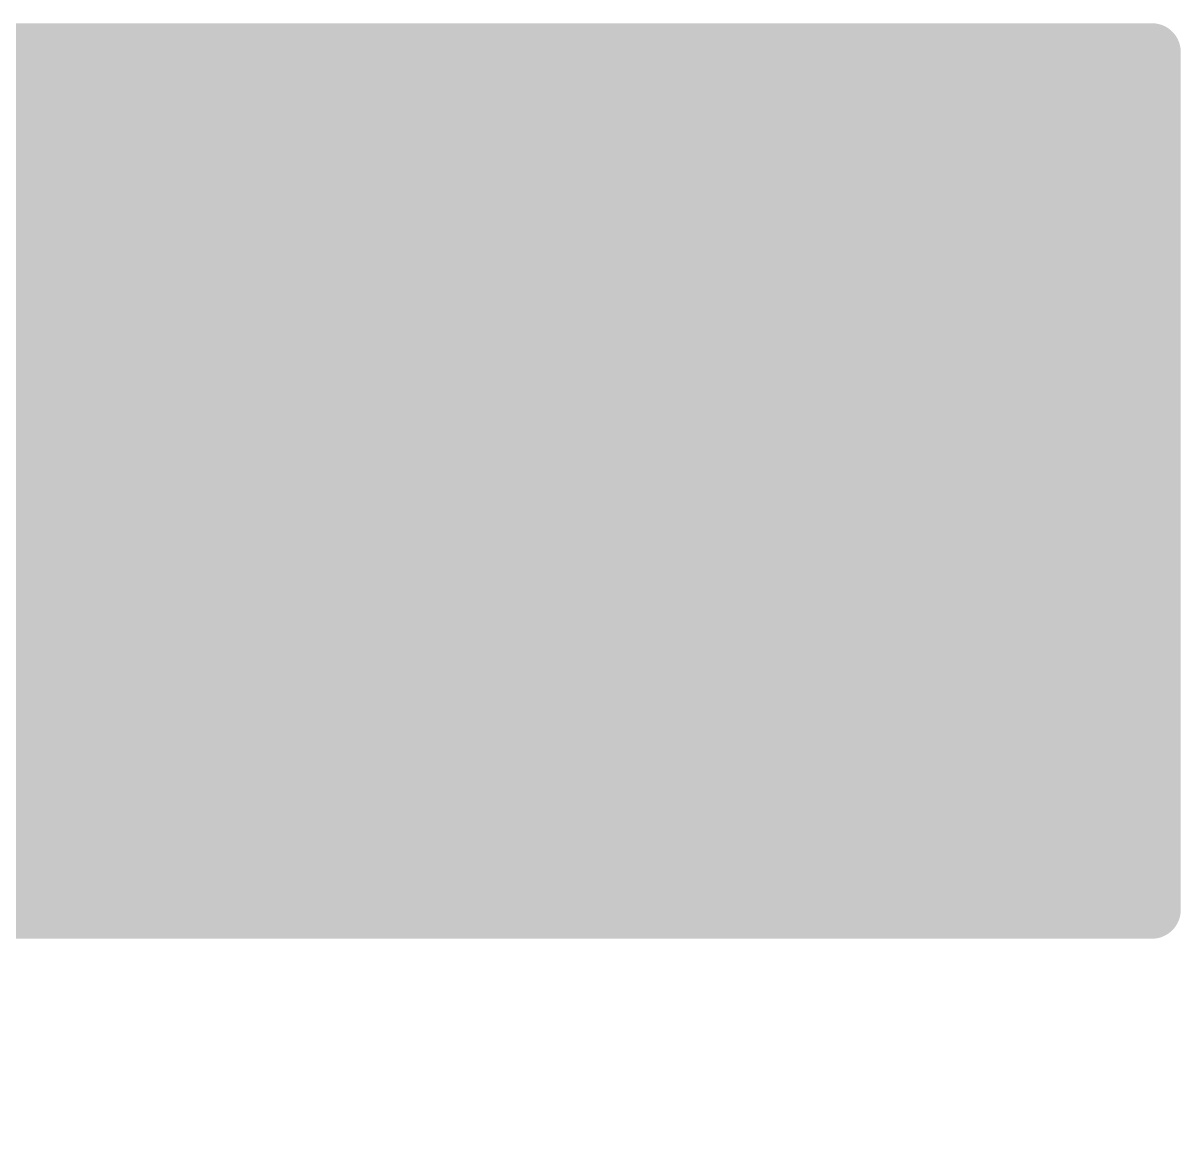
# Model space of a CAD drawing. Extents: x -4 to 157, y -7 to 87.
# Drawn here: x 43.964 to 44.965, y 26.495 to 27.459 of the extents above; entities that cross this region are included whole.
import ezdxf

# ---------------------------------------------------------------- set-up
doc = ezdxf.new("R2010")
doc.units = 0
doc.layers.add('2D_LINE_126', color=255, linetype='CONTINUOUS')

# ---------------------------------------------------------------- blocks, each defined once
blk = doc.blocks.new('SMOOTH_0$05')
at = {"const_width": 0.025}
blk.add_lwpolyline([(-0.0125, 0, 1), (0.0125, 0, 1)], format="xyb", close=True, dxfattribs=at)
blk = doc.blocks.new('DRAWING_204')
at = {"layer": '2D_LINE_126', "const_width": 0.05}
for points in [[(3.6202, -2.4602), (4.733, -1.3473)], [(3.621, -2.4624), (4.7361, -1.3473)], [(3.6218, -2.4647), (4.7392, -1.3473)], [(3.6227, -2.467), (4.7423, -1.3473)], [(3.6235, -2.4692), (4.7454, -1.3473)], [(3.6243, -2.4715), (4.7485, -1.3473)], [(3.6251, -2.4738), (4.7516, -1.3473)], [(3.626, -2.476), (4.7547, -1.3473)], [(3.6268, -2.4783), (4.7578, -1.3473)], [(3.6276, -2.4806), (4.7609, -1.3473)], [(3.6285, -2.4828), (4.764, -1.3473)], [(3.6293, -2.4851), (4.7671, -1.3473)], [(3.6301, -2.4874), (4.7702, -1.3473)], [(3.631, -2.4896), (4.7733, -1.3473)], [(3.6318, -2.4919), (4.7764, -1.3473)], [(3.6326, -2.4942), (4.7795, -1.3473)], [(3.6334, -2.4964), (4.7826, -1.3473)], [(3.6343, -2.4987), (4.7857, -1.3473)], [(3.6351, -2.501), (4.7888, -1.3473)], [(3.6359, -2.5032), (4.7919, -1.3473)], [(3.6368, -2.5055), (4.795, -1.3473)], [(3.6376, -2.5078), (4.7981, -1.3473)], [(3.6384, -2.51), (4.8012, -1.3473)], [(3.6393, -2.5123), (4.8043, -1.3473)], [(3.6401, -2.5146), (4.8074, -1.3473)], [(3.6409, -2.5168), (4.8105, -1.3473)], [(3.6417, -2.5191), (4.8136, -1.3473)], [(3.6426, -2.5214), (4.8167, -1.3473)], [(3.6434, -2.5236), (4.8198, -1.3473)], [(3.6442, -2.5259), (4.8229, -1.3473)], [(3.6451, -2.5282), (4.826, -1.3473)], [(3.6459, -2.5304), (4.829, -1.3473)], [(3.6467, -2.5327), (4.8321, -1.3473)], [(3.6476, -2.535), (4.8352, -1.3473)], [(3.6484, -2.5372), (4.8383, -1.3473)], [(3.6492, -2.5395), (4.8414, -1.3473)], [(3.65, -2.5418), (4.8445, -1.3473)], [(3.6509, -2.544), (4.8476, -1.3473)], [(3.6517, -2.5463), (4.8507, -1.3473)], [(3.6525, -2.5486), (4.8538, -1.3473)], [(3.6534, -2.5509), (4.8569, -1.3473)], [(3.6542, -2.5531), (4.86, -1.3473)], [(3.655, -2.5554), (4.8631, -1.3473)], [(3.6558, -2.5577), (4.8662, -1.3473)], [(3.6567, -2.5599), (4.8693, -1.3473)], [(3.6575, -2.5622), (4.8724, -1.3473)], [(3.6583, -2.5645), (4.8755, -1.3473)], [(3.6592, -2.5667), (4.8786, -1.3473)], [(3.66, -2.569), (4.8817, -1.3473)], [(3.6608, -2.5713), (4.8848, -1.3473)], [(3.6617, -2.5735), (4.8879, -1.3473)], [(3.6625, -2.5758), (4.891, -1.3473)], [(3.6633, -2.5781), (4.8941, -1.3473)], [(3.6641, -2.5803), (4.8972, -1.3473)], [(3.665, -2.5826), (4.9003, -1.3473)], [(3.6658, -2.5849), (4.9034, -1.3473)], [(3.6666, -2.5871), (4.9065, -1.3473)], [(3.6675, -2.5894), (4.9096, -1.3473)], [(3.6683, -2.5917), (4.9127, -1.3473)], [(3.6691, -2.5939), (4.9158, -1.3473)], [(3.67, -2.5962), (4.9189, -1.3473)], [(3.6708, -2.5985), (4.922, -1.3473)], [(3.6716, -2.6007), (4.9251, -1.3473)], [(3.6724, -2.603), (4.9282, -1.3473)], [(3.6733, -2.6053), (4.9313, -1.3473)], [(3.6741, -2.6075), (4.9344, -1.3473)], [(3.6749, -2.6098), (4.9375, -1.3473)], [(3.6758, -2.6121), (4.9406, -1.3473)], [(3.6766, -2.6143), (4.9437, -1.3473)], [(3.6774, -2.6166), (4.9468, -1.3473)], [(3.6783, -2.6189), (4.9498, -1.3473)], [(3.6791, -2.6211), (4.9529, -1.3473)], [(3.6799, -2.6234), (4.956, -1.3473)], [(3.6807, -2.6257), (4.9591, -1.3473)], [(3.6816, -2.6279), (4.9622, -1.3473)], [(3.6824, -2.6302), (4.9653, -1.3473)], [(3.6832, -2.6325), (4.9684, -1.3473)], [(3.6841, -2.6347), (4.9715, -1.3473)], [(3.6849, -2.637), (4.9746, -1.3473)], [(3.6857, -2.6393), (4.9777, -1.3473)], [(3.6866, -2.6416), (4.9808, -1.3473)], [(3.6874, -2.6438), (4.9839, -1.3473)], [(3.6882, -2.6461), (4.987, -1.3473)], [(3.689, -2.6484), (4.9901, -1.3473)], [(3.6899, -2.6506), (4.9932, -1.3473)], [(3.6907, -2.6529), (4.9963, -1.3473)], [(3.6915, -2.6552), (4.9994, -1.3473)], [(3.6924, -2.6574), (5.0025, -1.3473)], [(3.6932, -2.6597), (5.0056, -1.3473)], [(3.694, -2.662), (5.0087, -1.3473)], [(3.6949, -2.6642), (5.0118, -1.3473)], [(3.6957, -2.6665), (5.0149, -1.3473)], [(3.6965, -2.6688), (5.018, -1.3473)], [(3.6973, -2.671), (5.0211, -1.3473)], [(3.6982, -2.6733), (5.0242, -1.3473)], [(3.699, -2.6756), (5.0273, -1.3473)], [(4.2884, -1.3473), (5.7318, -1.3473)], [(4.2886, -2.089), (5.0304, -1.3473)], [(4.2917, -2.089), (5.0335, -1.3473)], [(4.2948, -2.089), (5.0366, -1.3473)], [(4.2979, -2.089), (5.0397, -1.3473)], [(4.301, -2.089), (5.0428, -1.3473)], [(4.3041, -2.089), (5.0459, -1.3473)], [(4.3072, -2.089), (5.049, -1.3473)], [(4.3103, -2.089), (5.0521, -1.3473)], [(4.3134, -2.089), (5.0552, -1.3473)], [(4.3165, -2.089), (5.0583, -1.3473)], [(4.3196, -2.089), (5.0614, -1.3473)], [(4.3227, -2.089), (5.0645, -1.3473)], [(4.3258, -2.089), (5.0676, -1.3473)], [(4.3289, -2.089), (5.0706, -1.3473)], [(4.332, -2.089), (5.0737, -1.3473)], [(4.3351, -2.089), (5.0768, -1.3473)], [(4.3382, -2.089), (5.0799, -1.3473)], [(4.3413, -2.089), (5.083, -1.3473)], [(4.3444, -2.089), (5.0861, -1.3473)], [(4.3475, -2.089), (5.0892, -1.3473)], [(4.3506, -2.089), (5.0923, -1.3473)], [(4.3537, -2.089), (5.0954, -1.3473)], [(4.3568, -2.089), (5.0985, -1.3473)], [(4.3599, -2.089), (5.1016, -1.3473)], [(4.363, -2.089), (5.1047, -1.3473)], [(4.3661, -2.089), (5.1078, -1.3473)], [(4.3692, -2.089), (5.1109, -1.3473)], [(4.3723, -2.089), (5.114, -1.3473)], [(4.3754, -2.089), (5.1171, -1.3473)], [(4.3785, -2.089), (5.1202, -1.3473)], [(4.3816, -2.089), (5.1233, -1.3473)], [(4.3847, -2.089), (5.1264, -1.3473)], [(4.3877, -2.089), (5.1295, -1.3473)], [(4.3908, -2.089), (5.1326, -1.3473)], [(4.3939, -2.089), (5.1357, -1.3473)], [(4.397, -2.089), (5.1388, -1.3473)], [(4.4001, -2.089), (5.1419, -1.3473)], [(4.4032, -2.089), (5.145, -1.3473)], [(4.4063, -2.089), (5.1481, -1.3473)], [(4.4094, -2.089), (5.1512, -1.3473)], [(4.4125, -2.089), (5.1543, -1.3473)], [(4.4156, -2.089), (5.1574, -1.3473)], [(4.4187, -2.089), (5.1605, -1.3473)], [(4.4218, -2.089), (5.1636, -1.3473)], [(4.4249, -2.089), (5.1667, -1.3473)], [(4.428, -2.089), (5.1698, -1.3473)], [(4.4311, -2.089), (5.1729, -1.3473)], [(4.4342, -2.089), (5.176, -1.3473)], [(4.4373, -2.089), (5.1791, -1.3473)], [(4.4404, -2.089), (5.1822, -1.3473)], [(4.4435, -2.089), (5.1853, -1.3473)], [(4.4466, -2.089), (5.1884, -1.3473)], [(4.4497, -2.089), (5.1914, -1.3473)], [(4.4528, -2.089), (5.1945, -1.3473)], [(4.4559, -2.089), (5.1976, -1.3473)], [(4.459, -2.089), (5.2007, -1.3473)], [(4.4621, -2.089), (5.2038, -1.3473)], [(4.4652, -2.089), (5.2069, -1.3473)], [(4.4683, -2.089), (5.21, -1.3473)], [(4.4714, -2.089), (5.2131, -1.3473)], [(4.4745, -2.089), (5.2162, -1.3473)], [(4.4776, -2.089), (5.2193, -1.3473)], [(4.4807, -2.089), (5.2224, -1.3473)], [(4.4838, -2.089), (5.2255, -1.3473)], [(4.4869, -2.089), (5.2286, -1.3473)], [(4.49, -2.089), (5.2317, -1.3473)], [(4.4931, -2.089), (5.2348, -1.3473)], [(4.4962, -2.089), (5.2379, -1.3473)], [(4.4993, -2.089), (5.241, -1.3473)], [(4.5024, -2.089), (5.2441, -1.3473)], [(4.5055, -2.089), (5.2472, -1.3473)], [(4.5085, -2.089), (5.2503, -1.3473)], [(4.5116, -2.089), (5.2534, -1.3473)], [(4.5147, -2.089), (5.2565, -1.3473)], [(4.5178, -2.089), (5.2596, -1.3473)], [(4.5209, -2.089), (5.2627, -1.3473)], [(4.524, -2.089), (5.2658, -1.3473)], [(4.5271, -2.089), (5.2689, -1.3473)], [(4.5302, -2.089), (5.272, -1.3473)], [(4.5333, -2.089), (5.2751, -1.3473)], [(4.5364, -2.089), (5.2782, -1.3473)], [(4.5395, -2.089), (5.2813, -1.3473)], [(4.5426, -2.089), (5.2844, -1.3473)], [(4.5457, -2.089), (5.2875, -1.3473)], [(4.5488, -2.089), (5.2906, -1.3473)], [(4.5519, -2.089), (5.2937, -1.3473)], [(4.555, -2.089), (5.2968, -1.3473)], [(4.5581, -2.089), (5.2999, -1.3473)], [(4.5612, -2.089), (5.303, -1.3473)], [(4.5643, -2.089), (5.3061, -1.3473)], [(4.5674, -2.089), (5.3092, -1.3473)], [(4.5705, -2.089), (5.3123, -1.3473)], [(4.5736, -2.089), (5.3153, -1.3473)], [(4.5767, -2.089), (5.3184, -1.3473)], [(4.5798, -2.089), (5.3215, -1.3473)], [(4.5829, -2.089), (5.3246, -1.3473)], [(4.586, -2.089), (5.3277, -1.3473)], [(4.5891, -2.089), (5.3308, -1.3473)], [(4.5922, -2.089), (5.3339, -1.3473)], [(4.5953, -2.089), (5.337, -1.3473)], [(4.5984, -2.089), (5.3401, -1.3473)], [(4.6015, -2.089), (5.3432, -1.3473)], [(4.6046, -2.089), (5.3463, -1.3473)], [(4.6077, -2.089), (5.3494, -1.3473)], [(4.6108, -2.089), (5.3525, -1.3473)], [(4.6139, -2.089), (5.3556, -1.3473)], [(4.617, -2.089), (5.3587, -1.3473)], [(4.6201, -2.089), (5.3618, -1.3473)], [(4.6232, -2.089), (5.3649, -1.3473)], [(4.6263, -2.089), (5.368, -1.3473)], [(4.6293, -2.089), (5.3711, -1.3473)], [(4.6324, -2.089), (5.3742, -1.3473)], [(4.6355, -2.089), (5.3773, -1.3473)], [(4.6386, -2.089), (5.3804, -1.3473)], [(4.6417, -2.089), (5.3835, -1.3473)], [(4.6448, -2.089), (5.3866, -1.3473)], [(4.6479, -2.089), (5.3897, -1.3473)], [(4.651, -2.089), (5.3928, -1.3473)], [(4.6541, -2.089), (5.3959, -1.3473)], [(4.6572, -2.089), (5.399, -1.3473)], [(4.6603, -2.089), (5.4021, -1.3473)], [(4.6634, -2.089), (5.4052, -1.3473)], [(4.6665, -2.089), (5.4083, -1.3473)], [(4.6696, -2.089), (5.4114, -1.3473)], [(4.6727, -2.089), (5.4145, -1.3473)], [(4.6758, -2.089), (5.4176, -1.3473)], [(4.6789, -2.089), (5.4207, -1.3473)], [(4.682, -2.089), (5.4238, -1.3473)], [(4.6851, -2.089), (5.4269, -1.3473)], [(4.6882, -2.089), (5.43, -1.3473)], [(4.6913, -2.089), (5.4331, -1.3473)], [(4.6944, -2.089), (5.4362, -1.3473)], [(4.6975, -2.089), (5.4392, -1.3473)], [(4.7006, -2.089), (5.4423, -1.3473)], [(4.7037, -2.089), (5.4454, -1.3473)], [(4.7068, -2.089), (5.4485, -1.3473)], [(4.7099, -2.089), (5.4516, -1.3473)], [(4.713, -2.089), (5.4547, -1.3473)], [(4.7161, -2.089), (5.4578, -1.3473)], [(4.7192, -2.089), (5.4609, -1.3473)], [(4.7223, -2.089), (5.464, -1.3473)], [(4.7254, -2.089), (5.4671, -1.3473)], [(4.7285, -2.089), (5.4702, -1.3473)], [(4.7316, -2.089), (5.4733, -1.3473)], [(4.7347, -2.089), (5.4764, -1.3473)], [(4.7378, -2.089), (5.4795, -1.3473)], [(4.7409, -2.089), (5.4826, -1.3473)], [(4.744, -2.089), (5.4857, -1.3473)], [(4.7471, -2.089), (5.4888, -1.3473)], [(4.7502, -2.089), (5.4919, -1.3473)], [(4.7532, -2.089), (5.495, -1.3473)], [(4.7563, -2.089), (5.4981, -1.3473)], [(4.7594, -2.089), (5.5012, -1.3473)], [(4.7625, -2.089), (5.5043, -1.3473)], [(4.7656, -2.089), (5.5074, -1.3473)], [(4.7687, -2.089), (5.5105, -1.3473)], [(4.7718, -2.089), (5.5136, -1.3473)], [(4.7749, -2.089), (5.5167, -1.3473)], [(4.778, -2.089), (5.5198, -1.3473)], [(4.7811, -2.089), (5.5229, -1.3473)], [(4.7842, -2.089), (5.526, -1.3473)], [(4.7873, -2.089), (5.5291, -1.3473)], [(4.7904, -2.089), (5.5322, -1.3473)], [(4.7935, -2.089), (5.5353, -1.3473)], [(4.7966, -2.089), (5.5384, -1.3473)], [(4.7997, -2.089), (5.5415, -1.3473)], [(4.8028, -2.089), (5.5446, -1.3473)], [(4.8059, -2.089), (5.5477, -1.3473)], [(4.809, -2.089), (5.5508, -1.3473)], [(4.8121, -2.089), (5.5539, -1.3473)], [(4.8152, -2.089), (5.557, -1.3473)], [(4.8183, -2.089), (5.56, -1.3473)], [(4.8214, -2.089), (5.5631, -1.3473)], [(4.8245, -2.089), (5.5662, -1.3473)], [(4.8276, -2.089), (5.5693, -1.3473)], [(4.8307, -2.089), (5.5724, -1.3473)], [(4.8338, -2.089), (5.5755, -1.3473)], [(4.8369, -2.089), (5.5786, -1.3473)], [(4.84, -2.089), (5.5817, -1.3473)], [(4.8431, -2.089), (5.5848, -1.3473)], [(4.8462, -2.089), (5.5879, -1.3473)], [(4.8493, -2.089), (5.591, -1.3473)], [(4.8524, -2.089), (5.5941, -1.3473)], [(4.8555, -2.089), (5.5972, -1.3473)], [(4.8586, -2.089), (5.6003, -1.3473)], [(4.8617, -2.089), (5.6034, -1.3473)], [(4.8648, -2.089), (5.6065, -1.3473)], [(4.8679, -2.089), (5.6096, -1.3473)], [(4.871, -2.089), (5.6127, -1.3473)], [(4.874, -2.089), (5.6158, -1.3473)], [(4.8771, -2.089), (5.6189, -1.3473)], [(4.8802, -2.089), (5.622, -1.3473)], [(4.8833, -2.089), (5.6251, -1.3473)], [(4.8864, -2.089), (5.6282, -1.3473)], [(4.8895, -2.089), (5.6313, -1.3473)], [(4.8926, -2.089), (5.6344, -1.3473)], [(4.8957, -2.089), (5.6375, -1.3473)], [(4.8988, -2.089), (5.6406, -1.3473)], [(4.9019, -2.089), (5.6437, -1.3473)], [(4.905, -2.089), (5.6468, -1.3473)], [(4.9081, -2.089), (5.6499, -1.3473)], [(4.9112, -2.089), (5.653, -1.3473)], [(4.9143, -2.089), (5.6561, -1.3473)], [(4.9174, -2.089), (5.6592, -1.3473)], [(4.9205, -2.089), (5.6623, -1.3473)], [(4.9236, -2.089), (5.6654, -1.3473)], [(4.9267, -2.089), (5.6685, -1.3473)], [(4.9298, -2.089), (5.6716, -1.3473)], [(4.9329, -2.089), (5.6747, -1.3473)], [(4.936, -2.089), (5.6778, -1.3473)], [(4.9391, -2.089), (5.6809, -1.3473)], [(4.9422, -2.089), (5.6839, -1.3473)], [(4.9453, -2.089), (5.687, -1.3473)], [(4.9484, -2.089), (5.6901, -1.3473)], [(4.9515, -2.089), (5.6932, -1.3473)], [(4.9546, -2.089), (5.6963, -1.3473)], [(4.9577, -2.089), (5.6994, -1.3473)], [(4.9608, -2.089), (5.7025, -1.3473)], [(4.9639, -2.089), (5.7056, -1.3473)], [(4.967, -2.089), (5.7087, -1.3473)], [(4.9701, -2.089), (5.7118, -1.3473)], [(4.9732, -2.089), (5.7149, -1.3473)], [(4.9763, -2.089), (5.718, -1.3473)], [(4.9794, -2.089), (5.7211, -1.3473)], [(4.9825, -2.089), (5.7242, -1.3473)], [(4.9856, -2.089), (5.7273, -1.3473)], [(4.9887, -2.089), (5.7304, -1.3473)], [(4.9918, -2.089), (5.7318, -1.349)], [(4.9949, -2.089), (5.7318, -1.3521)], [(4.9979, -2.089), (5.7318, -1.3552)], [(5.7318, -1.3473), (5.7318, -2.089)], [(5.001, -2.089), (5.7318, -1.3583)], [(5.0041, -2.089), (5.7318, -1.3614)], [(5.0072, -2.089), (5.7318, -1.3645)], [(5.0103, -2.089), (5.7318, -1.3676)], [(5.0134, -2.089), (5.7318, -1.3707)], [(5.0165, -2.089), (5.7318, -1.3738)], [(5.0196, -2.089), (5.7318, -1.3769)], [(5.0227, -2.089), (5.7318, -1.38)], [(5.0258, -2.089), (5.7318, -1.383)], [(5.0289, -2.089), (5.7318, -1.3861)], [(5.032, -2.089), (5.7318, -1.3892)], [(5.0351, -2.089), (5.7318, -1.3923)], [(5.0382, -2.089), (5.7318, -1.3954)], [(5.0413, -2.089), (5.7318, -1.3985)], [(5.0444, -2.089), (5.7318, -1.4016)], [(5.0475, -2.089), (5.7318, -1.4047)], [(5.0506, -2.089), (5.7318, -1.4078)], [(5.0537, -2.089), (5.7318, -1.4109)], [(5.0568, -2.089), (5.7318, -1.414)], [(5.0599, -2.089), (5.7318, -1.4171)], [(5.063, -2.089), (5.7318, -1.4202)], [(5.0661, -2.089), (5.7318, -1.4233)], [(5.0692, -2.089), (5.7318, -1.4264)], [(5.0723, -2.089), (5.7318, -1.4295)], [(5.0754, -2.089), (5.7318, -1.4326)], [(5.0785, -2.089), (5.7318, -1.4357)], [(5.0816, -2.089), (5.7318, -1.4388)], [(5.0847, -2.089), (5.7318, -1.4419)], [(5.0878, -2.089), (5.7318, -1.445)], [(5.0909, -2.089), (5.7318, -1.4481)], [(5.094, -2.089), (5.7318, -1.4512)], [(5.0971, -2.089), (5.7318, -1.4543)], [(5.1002, -2.089), (5.7318, -1.4574)], [(5.1033, -2.089), (5.7318, -1.4605)], [(5.1064, -2.089), (5.7318, -1.4636)], [(5.1095, -2.089), (5.7318, -1.4667)], [(5.1126, -2.089), (5.7318, -1.4698)], [(5.1157, -2.089), (5.7318, -1.4729)], [(5.1187, -2.089), (5.7318, -1.476)], [(5.1218, -2.089), (5.7318, -1.4791)], [(5.1249, -2.089), (5.7318, -1.4822)], [(5.128, -2.089), (5.7318, -1.4853)], [(5.1311, -2.089), (5.7318, -1.4884)], [(5.1342, -2.089), (5.7318, -1.4915)], [(5.1373, -2.089), (5.7318, -1.4946)], [(5.1404, -2.089), (5.7318, -1.4977)], [(5.1435, -2.089), (5.7318, -1.5008)], [(5.1466, -2.089), (5.7318, -1.5038)], [(5.1497, -2.089), (5.7318, -1.5069)], [(5.1528, -2.089), (5.7318, -1.51)], [(5.1559, -2.089), (5.7318, -1.5131)], [(5.159, -2.089), (5.7318, -1.5162)], [(5.1621, -2.089), (5.7318, -1.5193)], [(5.1652, -2.089), (5.7318, -1.5224)], [(5.1683, -2.089), (5.7318, -1.5255)], [(5.1714, -2.089), (5.7318, -1.5286)], [(5.1745, -2.089), (5.7318, -1.5317)], [(5.1776, -2.089), (5.7318, -1.5348)], [(5.1807, -2.089), (5.7318, -1.5379)], [(5.1838, -2.089), (5.7318, -1.541)], [(5.1869, -2.089), (5.7318, -1.5441)], [(5.19, -2.089), (5.7318, -1.5472)], [(5.1931, -2.089), (5.7318, -1.5503)], [(5.1962, -2.089), (5.7318, -1.5534)], [(5.1993, -2.089), (5.7318, -1.5565)], [(5.2024, -2.089), (5.7318, -1.5596)], [(5.2055, -2.089), (5.7318, -1.5627)], [(5.2086, -2.089), (5.7318, -1.5658)], [(5.2117, -2.089), (5.7318, -1.5689)], [(5.2148, -2.089), (5.7318, -1.572)], [(5.2179, -2.089), (5.7318, -1.5751)], [(5.221, -2.089), (5.7318, -1.5782)], [(5.2241, -2.089), (5.7318, -1.5813)], [(5.2272, -2.089), (5.7318, -1.5844)], [(5.2303, -2.089), (5.7318, -1.5875)], [(5.2334, -2.089), (5.7318, -1.5906)], [(5.2365, -2.089), (5.7318, -1.5937)], [(5.2395, -2.089), (5.7318, -1.5968)], [(5.2426, -2.089), (5.7318, -1.5999)], [(5.2457, -2.089), (5.7318, -1.603)], [(5.2488, -2.089), (5.7318, -1.6061)], [(5.2519, -2.089), (5.7318, -1.6092)], [(5.255, -2.089), (5.7318, -1.6123)], [(5.2581, -2.089), (5.7318, -1.6154)], [(5.2612, -2.089), (5.7318, -1.6185)], [(5.2643, -2.089), (5.7318, -1.6216)], [(5.2674, -2.089), (5.7318, -1.6246)], [(5.2705, -2.089), (5.7318, -1.6277)], [(5.2736, -2.089), (5.7318, -1.6308)], [(5.2767, -2.089), (5.7318, -1.6339)], [(5.2798, -2.089), (5.7318, -1.637)], [(5.2829, -2.089), (5.7318, -1.6401)], [(5.286, -2.089), (5.7318, -1.6432)], [(5.2891, -2.089), (5.7318, -1.6463)], [(5.2922, -2.089), (5.7318, -1.6494)], [(5.2953, -2.089), (5.7318, -1.6525)], [(5.2984, -2.089), (5.7318, -1.6556)], [(5.3015, -2.089), (5.7318, -1.6587)], [(5.3046, -2.089), (5.7318, -1.6618)], [(5.3077, -2.089), (5.7318, -1.6649)], [(5.3108, -2.089), (5.7318, -1.668)], [(5.3139, -2.089), (5.7318, -1.6711)], [(5.317, -2.089), (5.7318, -1.6742)], [(5.3201, -2.089), (5.7318, -1.6773)], [(5.3232, -2.089), (5.7318, -1.6804)], [(5.3263, -2.089), (5.7318, -1.6835)], [(5.3294, -2.089), (5.7318, -1.6866)], [(5.3325, -2.089), (5.7318, -1.6897)], [(5.3356, -2.089), (5.7318, -1.6928)], [(5.3387, -2.089), (5.7318, -1.6959)], [(5.3418, -2.089), (5.7318, -1.699)], [(5.3449, -2.089), (5.7318, -1.7021)], [(5.348, -2.089), (5.7318, -1.7052)], [(5.3511, -2.089), (5.7318, -1.7083)], [(5.3542, -2.089), (5.7318, -1.7114)], [(5.3573, -2.089), (5.7318, -1.7145)], [(5.3604, -2.089), (5.7318, -1.7176)], [(5.3634, -2.089), (5.7318, -1.7207)], [(5.3665, -2.089), (5.7318, -1.7238)], [(5.3696, -2.089), (5.7318, -1.7269)], [(5.3727, -2.089), (5.7318, -1.73)], [(5.3758, -2.089), (5.7318, -1.7331)], [(5.3789, -2.089), (5.7318, -1.7362)], [(5.382, -2.089), (5.7318, -1.7393)], [(5.3851, -2.089), (5.7318, -1.7424)], [(5.3882, -2.089), (5.7318, -1.7455)], [(5.3913, -2.089), (5.7318, -1.7485)], [(5.3944, -2.089), (5.7318, -1.7516)], [(5.3975, -2.089), (5.7318, -1.7547)], [(5.4006, -2.089), (5.7318, -1.7578)], [(5.4037, -2.089), (5.7318, -1.7609)], [(5.4068, -2.089), (5.7318, -1.764)], [(5.4099, -2.089), (5.7318, -1.7671)], [(5.413, -2.089), (5.7318, -1.7702)], [(5.4161, -2.089), (5.7318, -1.7733)], [(5.4192, -2.089), (5.7318, -1.7764)], [(5.4223, -2.089), (5.7318, -1.7795)], [(5.4254, -2.089), (5.7318, -1.7826)], [(5.4285, -2.089), (5.7318, -1.7857)], [(5.4316, -2.089), (5.7318, -1.7888)], [(5.4347, -2.089), (5.7318, -1.7919)], [(5.4378, -2.089), (5.7318, -1.795)], [(5.4409, -2.089), (5.7318, -1.7981)], [(5.444, -2.089), (5.7318, -1.8012)], [(5.4471, -2.089), (5.7318, -1.8043)], [(5.4502, -2.089), (5.7318, -1.8074)], [(5.4533, -2.089), (5.7318, -1.8105)], [(5.4564, -2.089), (5.7318, -1.8136)], [(5.4595, -2.089), (5.7318, -1.8167)], [(5.4626, -2.089), (5.7318, -1.8198)], [(5.4657, -2.089), (5.7318, -1.8229)], [(5.4688, -2.089), (5.7318, -1.826)], [(5.4719, -2.089), (5.7318, -1.8291)], [(5.475, -2.089), (5.7318, -1.8322)], [(5.4781, -2.089), (5.7318, -1.8353)], [(5.4812, -2.089), (5.7318, -1.8384)], [(5.4843, -2.089), (5.7318, -1.8415)], [(5.4873, -2.089), (5.7318, -1.8446)], [(5.4904, -2.089), (5.7318, -1.8477)], [(5.4935, -2.089), (5.7318, -1.8508)], [(5.4966, -2.089), (5.7318, -1.8539)], [(5.4997, -2.089), (5.7318, -1.857)], [(5.5028, -2.089), (5.7318, -1.8601)], [(5.5059, -2.089), (5.7318, -1.8632)], [(5.509, -2.089), (5.7318, -1.8663)], [(5.5121, -2.089), (5.7318, -1.8693)], [(5.5152, -2.089), (5.7318, -1.8724)], [(5.5183, -2.089), (5.7318, -1.8755)], [(5.5214, -2.089), (5.7318, -1.8786)], [(5.5245, -2.089), (5.7318, -1.8817)], [(5.5276, -2.089), (5.7318, -1.8848)], [(5.5307, -2.089), (5.7318, -1.8879)], [(5.5338, -2.089), (5.7318, -1.891)], [(5.5369, -2.089), (5.7318, -1.8941)], [(5.54, -2.089), (5.7318, -1.8972)], [(5.5431, -2.089), (5.7318, -1.9003)], [(5.5462, -2.089), (5.7318, -1.9034)], [(5.5493, -2.089), (5.7318, -1.9065)], [(5.5524, -2.089), (5.7318, -1.9096)], [(5.5555, -2.089), (5.7318, -1.9127)], [(5.5586, -2.089), (5.7318, -1.9158)], [(5.5617, -2.089), (5.7318, -1.9189)], [(5.5648, -2.089), (5.7318, -1.922)], [(5.5679, -2.089), (5.7318, -1.9251)], [(5.571, -2.089), (5.7318, -1.9282)], [(5.5741, -2.089), (5.7318, -1.9313)], [(5.5772, -2.089), (5.7318, -1.9344)], [(5.5803, -2.089), (5.7318, -1.9375)], [(5.5834, -2.089), (5.7318, -1.9406)], [(5.5865, -2.089), (5.7318, -1.9437)], [(5.5896, -2.089), (5.7318, -1.9468)], [(5.5927, -2.089), (5.7318, -1.9499)], [(5.5958, -2.089), (5.7318, -1.953)], [(5.5989, -2.089), (5.7318, -1.9561)], [(5.602, -2.089), (5.7318, -1.9592)], [(5.6051, -2.089), (5.7318, -1.9623)], [(5.6081, -2.089), (5.7318, -1.9654)], [(5.6112, -2.089), (5.7318, -1.9685)], [(5.6143, -2.089), (5.7318, -1.9716)], [(5.6174, -2.089), (5.7318, -1.9747)], [(5.6205, -2.089), (5.7318, -1.9778)], [(5.6236, -2.089), (5.7318, -1.9809)], [(5.6267, -2.089), (5.7318, -1.984)], [(5.6298, -2.089), (5.7318, -1.9871)], [(5.6329, -2.089), (5.7318, -1.9902)], [(5.636, -2.089), (5.7318, -1.9932)], [(5.6391, -2.089), (5.7318, -1.9963)], [(5.6422, -2.089), (5.7318, -1.9994)], [(5.6453, -2.089), (5.7318, -2.0025)], [(5.6484, -2.089), (5.7318, -2.0056)], [(5.6515, -2.089), (5.7318, -2.0087)], [(5.6546, -2.089), (5.7318, -2.0118)], [(5.6577, -2.089), (5.7318, -2.0149)], [(5.6608, -2.089), (5.7318, -2.018)], [(5.6639, -2.089), (5.7318, -2.0211)], [(5.667, -2.089), (5.7318, -2.0242)], [(5.6701, -2.089), (5.7318, -2.0273)], [(5.6732, -2.089), (5.7318, -2.0304)], [(5.6763, -2.089), (5.7318, -2.0335)], [(5.6794, -2.089), (5.7318, -2.0366)], [(5.6825, -2.089), (5.7318, -2.0397)], [(5.6856, -2.089), (5.7318, -2.0428)], [(5.6887, -2.089), (5.7318, -2.0459)], [(5.6918, -2.089), (5.7318, -2.049)], [(5.6949, -2.089), (5.7318, -2.0521)], [(5.698, -2.089), (5.7318, -2.0552)], [(5.7011, -2.089), (5.7318, -2.0583)], [(5.7042, -2.089), (5.7318, -2.0614)], [(5.7073, -2.089), (5.7318, -2.0645)], [(5.7104, -2.089), (5.7318, -2.0676)], [(5.7135, -2.089), (5.7318, -2.0707)], [(5.7166, -2.089), (5.7318, -2.0738)], [(5.7197, -2.089), (5.7318, -2.0769)], [(5.7228, -2.089), (5.7318, -2.08)], [(5.7259, -2.089), (5.7318, -2.0831)], [(5.7289, -2.089), (5.7318, -2.0862)], [(5.7318, -2.089), (4.2884, -2.089)]]:
    blk.add_lwpolyline(points, dxfattribs=at)
at = {"layer": '2D_LINE_126'}
for p in [(4.733, -1.3473), (4.7361, -1.3473), (4.7392, -1.3473), (4.7423, -1.3473), (4.7454, -1.3473), (4.7485, -1.3473), (4.7516, -1.3473), (4.7547, -1.3473), (4.7578, -1.3473), (4.7609, -1.3473), (4.764, -1.3473), (4.7671, -1.3473), (4.7702, -1.3473), (4.7733, -1.3473), (4.7764, -1.3473), (4.7795, -1.3473), (4.7826, -1.3473), (4.7857, -1.3473), (4.7888, -1.3473), (4.7919, -1.3473), (4.795, -1.3473), (4.7981, -1.3473), (4.8012, -1.3473), (4.8043, -1.3473), (4.8074, -1.3473), (4.8105, -1.3473), (4.8136, -1.3473), (4.8167, -1.3473), (4.8198, -1.3473), (4.8229, -1.3473), (4.826, -1.3473), (4.829, -1.3473), (4.8321, -1.3473), (4.8352, -1.3473), (4.8383, -1.3473), (4.8414, -1.3473), (4.8445, -1.3473), (4.8476, -1.3473), (4.8507, -1.3473), (4.8538, -1.3473), (4.8569, -1.3473), (4.86, -1.3473), (4.8631, -1.3473), (4.8662, -1.3473), (4.8693, -1.3473), (4.8724, -1.3473), (4.8755, -1.3473), (4.8786, -1.3473), (4.8817, -1.3473), (4.8848, -1.3473), (4.8879, -1.3473), (4.891, -1.3473), (4.8941, -1.3473), (4.8972, -1.3473), (4.9003, -1.3473), (4.9034, -1.3473), (4.9065, -1.3473), (4.9096, -1.3473), (4.9127, -1.3473), (4.9158, -1.3473), (4.9189, -1.3473), (4.922, -1.3473), (4.9251, -1.3473), (4.9282, -1.3473), (4.9313, -1.3473), (4.9344, -1.3473), (4.9375, -1.3473), (4.9406, -1.3473), (4.9437, -1.3473), (4.9468, -1.3473), (4.9498, -1.3473), (4.9529, -1.3473), (4.956, -1.3473), (4.9591, -1.3473), (4.9622, -1.3473), (4.9653, -1.3473), (4.9684, -1.3473), (4.9715, -1.3473), (4.9746, -1.3473), (4.9777, -1.3473), (4.9808, -1.3473), (4.9839, -1.3473), (4.987, -1.3473), (4.9901, -1.3473), (4.9932, -1.3473), (4.9963, -1.3473), (4.9994, -1.3473), (5.0025, -1.3473), (5.0056, -1.3473), (5.0087, -1.3473), (5.0118, -1.3473), (5.0149, -1.3473), (5.018, -1.3473), (5.0211, -1.3473), (5.0242, -1.3473), (5.0273, -1.3473), (5.0304, -1.3473), (5.0335, -1.3473), (5.0366, -1.3473), (5.0397, -1.3473), (5.0428, -1.3473), (5.0459, -1.3473), (5.049, -1.3473), (5.0521, -1.3473), (5.0552, -1.3473), (5.0583, -1.3473), (5.0614, -1.3473), (5.0645, -1.3473), (5.0676, -1.3473), (5.0706, -1.3473), (5.0737, -1.3473), (5.0768, -1.3473), (5.0799, -1.3473), (5.083, -1.3473), (5.0861, -1.3473), (5.0892, -1.3473), (5.0923, -1.3473), (5.0954, -1.3473), (5.0985, -1.3473), (5.1016, -1.3473), (5.1047, -1.3473), (5.1078, -1.3473), (5.1109, -1.3473), (5.114, -1.3473), (5.1171, -1.3473), (5.1202, -1.3473), (5.1233, -1.3473), (5.1264, -1.3473), (5.1295, -1.3473), (5.1326, -1.3473), (5.1357, -1.3473), (5.1388, -1.3473), (5.1419, -1.3473), (5.145, -1.3473), (5.1481, -1.3473), (5.1512, -1.3473), (5.1543, -1.3473), (5.1574, -1.3473), (5.1605, -1.3473), (5.1636, -1.3473), (5.1667, -1.3473), (5.1698, -1.3473), (5.1729, -1.3473), (5.176, -1.3473), (5.1791, -1.3473), (5.1822, -1.3473), (5.1853, -1.3473), (5.1884, -1.3473), (5.1914, -1.3473), (5.1945, -1.3473), (5.1976, -1.3473), (5.2007, -1.3473), (5.2038, -1.3473), (5.2069, -1.3473), (5.21, -1.3473), (5.2131, -1.3473), (5.2162, -1.3473), (5.2193, -1.3473), (5.2224, -1.3473), (5.2255, -1.3473), (5.2286, -1.3473), (5.2317, -1.3473), (5.2348, -1.3473), (5.2379, -1.3473), (5.241, -1.3473), (5.2441, -1.3473), (5.2472, -1.3473), (5.2503, -1.3473), (5.2534, -1.3473), (5.2565, -1.3473), (5.2596, -1.3473), (5.2627, -1.3473), (5.2658, -1.3473), (5.2689, -1.3473), (5.272, -1.3473), (5.2751, -1.3473), (5.2782, -1.3473), (5.2813, -1.3473), (5.2844, -1.3473), (5.2875, -1.3473), (5.2906, -1.3473), (5.2937, -1.3473), (5.2968, -1.3473), (5.2999, -1.3473), (5.303, -1.3473), (5.3061, -1.3473), (5.3092, -1.3473), (5.3123, -1.3473), (5.3153, -1.3473), (5.3184, -1.3473), (5.3215, -1.3473), (5.3246, -1.3473), (5.3277, -1.3473), (5.3308, -1.3473), (5.3339, -1.3473), (5.337, -1.3473), (5.3401, -1.3473), (5.3432, -1.3473), (5.3463, -1.3473), (5.3494, -1.3473), (5.3525, -1.3473), (5.3556, -1.3473), (5.3587, -1.3473), (5.3618, -1.3473), (5.3649, -1.3473), (5.368, -1.3473), (5.3711, -1.3473), (5.3742, -1.3473), (5.3773, -1.3473), (5.3804, -1.3473), (5.3835, -1.3473), (5.3866, -1.3473), (5.3897, -1.3473), (5.3928, -1.3473), (5.3959, -1.3473), (5.399, -1.3473), (5.4021, -1.3473), (5.4052, -1.3473), (5.4083, -1.3473), (5.4114, -1.3473), (5.4145, -1.3473), (5.4176, -1.3473), (5.4207, -1.3473), (5.4238, -1.3473), (5.4269, -1.3473), (5.43, -1.3473), (5.4331, -1.3473), (5.4362, -1.3473), (5.4392, -1.3473), (5.4423, -1.3473), (5.4454, -1.3473), (5.4485, -1.3473), (5.4516, -1.3473), (5.4547, -1.3473), (5.4578, -1.3473), (5.4609, -1.3473), (5.464, -1.3473), (5.4671, -1.3473), (5.4702, -1.3473), (5.4733, -1.3473), (5.4764, -1.3473), (5.4795, -1.3473), (5.4826, -1.3473), (5.4857, -1.3473), (5.4888, -1.3473), (5.4919, -1.3473), (5.495, -1.3473), (5.4981, -1.3473), (5.5012, -1.3473), (5.5043, -1.3473), (5.5074, -1.3473), (5.5105, -1.3473), (5.5136, -1.3473), (5.5167, -1.3473), (5.5198, -1.3473), (5.5229, -1.3473), (5.526, -1.3473), (5.5291, -1.3473), (5.5322, -1.3473), (5.5353, -1.3473), (5.5384, -1.3473), (5.5415, -1.3473), (5.5446, -1.3473), (5.5477, -1.3473), (5.5508, -1.3473), (5.5539, -1.3473), (5.557, -1.3473), (5.56, -1.3473), (5.5631, -1.3473), (5.5662, -1.3473), (5.5693, -1.3473), (5.5724, -1.3473), (5.5755, -1.3473), (5.5786, -1.3473), (5.5817, -1.3473), (5.5848, -1.3473), (5.5879, -1.3473), (5.591, -1.3473), (5.5941, -1.3473), (5.5972, -1.3473), (5.6003, -1.3473), (5.6034, -1.3473), (5.6065, -1.3473), (5.6096, -1.3473), (5.6127, -1.3473), (5.6158, -1.3473), (5.6189, -1.3473), (5.622, -1.3473), (5.6251, -1.3473), (5.6282, -1.3473), (5.6313, -1.3473), (5.6344, -1.3473), (5.6375, -1.3473), (5.6406, -1.3473), (5.6437, -1.3473), (5.6468, -1.3473), (5.6499, -1.3473), (5.653, -1.3473), (5.6561, -1.3473), (5.6592, -1.3473), (5.6623, -1.3473), (5.6654, -1.3473), (5.6685, -1.3473), (5.6716, -1.3473), (5.6747, -1.3473), (5.6778, -1.3473), (5.6809, -1.3473), (5.6839, -1.3473), (5.687, -1.3473), (5.6901, -1.3473), (5.6932, -1.3473), (5.6963, -1.3473), (5.6994, -1.3473), (5.7025, -1.3473), (5.7056, -1.3473), (5.7087, -1.3473), (5.7118, -1.3473), (5.7149, -1.3473), (5.718, -1.3473), (5.7211, -1.3473), (5.7242, -1.3473), (5.7273, -1.3473), (5.7304, -1.3473), (5.7318, -1.3473), (5.7318, -1.3473), (5.7318, -1.349), (5.7318, -1.3521), (5.7318, -1.3552), (5.7318, -1.3583), (5.7318, -1.3614), (5.7318, -1.3645), (5.7318, -1.3676), (5.7318, -1.3707), (5.7318, -1.3738), (5.7318, -1.3769), (5.7318, -1.38), (5.7318, -1.383), (5.7318, -1.3861), (5.7318, -1.3892), (5.7318, -1.3923), (5.7318, -1.3954), (5.7318, -1.3985), (5.7318, -1.4016), (5.7318, -1.4047), (5.7318, -1.4078), (5.7318, -1.4109), (5.7318, -1.414), (5.7318, -1.4171), (5.7318, -1.4202), (5.7318, -1.4233), (5.7318, -1.4264), (5.7318, -1.4295), (5.7318, -1.4326), (5.7318, -1.4357), (5.7318, -1.4388), (5.7318, -1.4419), (5.7318, -1.445), (5.7318, -1.4481), (5.7318, -1.4512), (5.7318, -1.4543), (5.7318, -1.4574), (5.7318, -1.4605), (5.7318, -1.4636), (5.7318, -1.4667), (5.7318, -1.4698), (5.7318, -1.4729), (5.7318, -1.476), (5.7318, -1.4791), (5.7318, -1.4822), (5.7318, -1.4853), (5.7318, -1.4884), (5.7318, -1.4915), (5.7318, -1.4946), (5.7318, -1.4977), (5.7318, -1.5008), (5.7318, -1.5038), (5.7318, -1.5069), (5.7318, -1.51), (5.7318, -1.5131), (5.7318, -1.5162), (5.7318, -1.5193), (5.7318, -1.5224), (5.7318, -1.5255), (5.7318, -1.5286), (5.7318, -1.5317), (5.7318, -1.5348), (5.7318, -1.5379), (5.7318, -1.541), (5.7318, -1.5441), (5.7318, -1.5472), (5.7318, -1.5503), (5.7318, -1.5534), (5.7318, -1.5565), (5.7318, -1.5596), (5.7318, -1.5627), (5.7318, -1.5658), (5.7318, -1.5689), (5.7318, -1.572), (5.7318, -1.5751), (5.7318, -1.5782), (5.7318, -1.5813), (5.7318, -1.5844), (5.7318, -1.5875), (5.7318, -1.5906), (5.7318, -1.5937), (5.7318, -1.5968), (5.7318, -1.5999), (5.7318, -1.603), (5.7318, -1.6061), (5.7318, -1.6092), (5.7318, -1.6123), (5.7318, -1.6154), (5.7318, -1.6185), (5.7318, -1.6216), (5.7318, -1.6246), (5.7318, -1.6277), (5.7318, -1.6308), (5.7318, -1.6339), (5.7318, -1.637), (5.7318, -1.6401), (5.7318, -1.6432), (5.7318, -1.6463), (5.7318, -1.6494), (5.7318, -1.6525), (5.7318, -1.6556), (5.7318, -1.6587), (5.7318, -1.6618), (5.7318, -1.6649), (5.7318, -1.668), (5.7318, -1.6711), (5.7318, -1.6742), (5.7318, -1.6773), (5.7318, -1.6804), (5.7318, -1.6835), (5.7318, -1.6866), (5.7318, -1.6897), (5.7318, -1.6928), (5.7318, -1.6959), (5.7318, -1.699), (5.7318, -1.7021), (5.7318, -1.7052), (5.7318, -1.7083), (5.7318, -1.7114), (5.7318, -1.7145), (5.7318, -1.7176), (5.7318, -1.7207), (5.7318, -1.7238), (5.7318, -1.7269), (5.7318, -1.73), (5.7318, -1.7331), (5.7318, -1.7362), (5.7318, -1.7393), (5.7318, -1.7424), (5.7318, -1.7455), (5.7318, -1.7485), (5.7318, -1.7516), (5.7318, -1.7547), (5.7318, -1.7578), (5.7318, -1.7609), (5.7318, -1.764), (5.7318, -1.7671), (5.7318, -1.7702), (5.7318, -1.7733), (5.7318, -1.7764), (5.7318, -1.7795), (5.7318, -1.7826), (5.7318, -1.7857), (5.7318, -1.7888), (5.7318, -1.7919), (5.7318, -1.795), (5.7318, -1.7981), (5.7318, -1.8012), (5.7318, -1.8043), (5.7318, -1.8074), (5.7318, -1.8105), (5.7318, -1.8136), (5.7318, -1.8167), (5.7318, -1.8198), (5.7318, -1.8229), (5.7318, -1.826), (5.7318, -1.8291), (5.7318, -1.8322), (5.7318, -1.8353), (5.7318, -1.8384), (5.7318, -1.8415), (5.7318, -1.8446), (5.7318, -1.8477), (5.7318, -1.8508), (5.7318, -1.8539), (5.7318, -1.857), (5.7318, -1.8601), (5.7318, -1.8632), (5.7318, -1.8663), (5.7318, -1.8693), (5.7318, -1.8724), (5.7318, -1.8755), (5.7318, -1.8786), (5.7318, -1.8817), (5.7318, -1.8848), (5.7318, -1.8879), (5.7318, -1.891), (5.7318, -1.8941), (5.7318, -1.8972), (5.7318, -1.9003), (5.7318, -1.9034), (5.7318, -1.9065), (5.7318, -1.9096), (5.7318, -1.9127), (5.7318, -1.9158), (5.7318, -1.9189), (5.7318, -1.922), (5.7318, -1.9251), (5.7318, -1.9282), (5.7318, -1.9313), (5.7318, -1.9344), (5.7318, -1.9375), (5.7318, -1.9406), (5.7318, -1.9437), (5.7318, -1.9468), (5.7318, -1.9499), (5.7318, -1.953), (5.7318, -1.9561), (5.7318, -1.9592), (5.7318, -1.9623), (5.7318, -1.9654), (5.7318, -1.9685), (5.7318, -1.9716), (5.7318, -1.9747), (5.7318, -1.9778), (5.7318, -1.9809), (5.7318, -1.984), (5.7318, -1.9871), (5.7318, -1.9902), (5.7318, -1.9932), (5.7318, -1.9963), (5.7318, -1.9994), (5.7318, -2.0025), (5.7318, -2.0056), (5.7318, -2.0087), (5.7318, -2.0118), (5.7318, -2.0149), (5.7318, -2.018), (5.7318, -2.0211), (5.7318, -2.0242), (5.7318, -2.0273), (5.7318, -2.0304), (5.7318, -2.0335), (5.7318, -2.0366), (5.7318, -2.0397), (5.7318, -2.0428), (5.7318, -2.0459), (5.7318, -2.049), (5.7318, -2.0521), (5.7318, -2.0552), (5.7318, -2.0583), (5.7318, -2.0614), (5.7318, -2.0645), (5.7318, -2.0676), (5.7318, -2.0707), (5.7318, -2.0738), (5.7318, -2.0769), (5.7318, -2.08), (5.7318, -2.0831), (5.7318, -2.0862), (4.7316, -2.089), (4.7347, -2.089), (4.7378, -2.089), (4.7409, -2.089), (4.744, -2.089), (4.7471, -2.089), (4.7502, -2.089), (4.7532, -2.089), (4.7563, -2.089), (4.7594, -2.089), (4.7625, -2.089), (4.7656, -2.089), (4.7687, -2.089), (4.7718, -2.089), (4.7749, -2.089), (4.778, -2.089), (4.7811, -2.089), (4.7842, -2.089), (4.7873, -2.089), (4.7904, -2.089), (4.7935, -2.089), (4.7966, -2.089), (4.7997, -2.089), (4.8028, -2.089), (4.8059, -2.089), (4.809, -2.089), (4.8121, -2.089), (4.8152, -2.089), (4.8183, -2.089), (4.8214, -2.089), (4.8245, -2.089), (4.8276, -2.089), (4.8307, -2.089), (4.8338, -2.089), (4.8369, -2.089), (4.84, -2.089), (4.8431, -2.089), (4.8462, -2.089), (4.8493, -2.089), (4.8524, -2.089), (4.8555, -2.089), (4.8586, -2.089), (4.8617, -2.089), (4.8648, -2.089), (4.8679, -2.089), (4.871, -2.089), (4.874, -2.089), (4.8771, -2.089), (4.8802, -2.089), (4.8833, -2.089), (4.8864, -2.089), (4.8895, -2.089), (4.8926, -2.089), (4.8957, -2.089), (4.8988, -2.089), (4.9019, -2.089), (4.905, -2.089), (4.9081, -2.089), (4.9112, -2.089), (4.9143, -2.089), (4.9174, -2.089), (4.9205, -2.089), (4.9236, -2.089), (4.9267, -2.089), (4.9298, -2.089), (4.9329, -2.089), (4.936, -2.089), (4.9391, -2.089), (4.9422, -2.089), (4.9453, -2.089), (4.9484, -2.089), (4.9515, -2.089), (4.9546, -2.089), (4.9577, -2.089), (4.9608, -2.089), (4.9639, -2.089), (4.967, -2.089), (4.9701, -2.089), (4.9732, -2.089), (4.9763, -2.089), (4.9794, -2.089), (4.9825, -2.089), (4.9856, -2.089), (4.9887, -2.089), (4.9918, -2.089), (4.9949, -2.089), (4.9979, -2.089), (5.001, -2.089), (5.0041, -2.089), (5.0072, -2.089), (5.0103, -2.089), (5.0134, -2.089), (5.0165, -2.089), (5.0196, -2.089), (5.0227, -2.089), (5.0258, -2.089), (5.0289, -2.089), (5.032, -2.089), (5.0351, -2.089), (5.0382, -2.089), (5.0413, -2.089), (5.0444, -2.089), (5.0475, -2.089), (5.0506, -2.089), (5.0537, -2.089), (5.0568, -2.089), (5.0599, -2.089), (5.063, -2.089), (5.0661, -2.089), (5.0692, -2.089), (5.0723, -2.089), (5.0754, -2.089), (5.0785, -2.089), (5.0816, -2.089), (5.0847, -2.089), (5.0878, -2.089), (5.0909, -2.089), (5.094, -2.089), (5.0971, -2.089), (5.1002, -2.089), (5.1033, -2.089), (5.1064, -2.089), (5.1095, -2.089), (5.1126, -2.089), (5.1157, -2.089), (5.1187, -2.089), (5.1218, -2.089), (5.1249, -2.089), (5.128, -2.089), (5.1311, -2.089), (5.1342, -2.089), (5.1373, -2.089), (5.1404, -2.089), (5.1435, -2.089), (5.1466, -2.089), (5.1497, -2.089), (5.1528, -2.089), (5.1559, -2.089), (5.159, -2.089), (5.1621, -2.089), (5.1652, -2.089), (5.1683, -2.089), (5.1714, -2.089), (5.1745, -2.089), (5.1776, -2.089), (5.1807, -2.089), (5.1838, -2.089), (5.1869, -2.089), (5.19, -2.089), (5.1931, -2.089), (5.1962, -2.089), (5.1993, -2.089), (5.2024, -2.089), (5.2055, -2.089), (5.2086, -2.089), (5.2117, -2.089), (5.2148, -2.089), (5.2179, -2.089), (5.221, -2.089), (5.2241, -2.089), (5.2272, -2.089), (5.2303, -2.089), (5.2334, -2.089), (5.2365, -2.089), (5.2395, -2.089), (5.2426, -2.089), (5.2457, -2.089), (5.2488, -2.089), (5.2519, -2.089), (5.255, -2.089), (5.2581, -2.089), (5.2612, -2.089), (5.2643, -2.089), (5.2674, -2.089), (5.2705, -2.089), (5.2736, -2.089), (5.2767, -2.089), (5.2798, -2.089), (5.2829, -2.089), (5.286, -2.089), (5.2891, -2.089), (5.2922, -2.089), (5.2953, -2.089), (5.2984, -2.089), (5.3015, -2.089), (5.3046, -2.089), (5.3077, -2.089), (5.3108, -2.089), (5.3139, -2.089), (5.317, -2.089), (5.3201, -2.089), (5.3232, -2.089), (5.3263, -2.089), (5.3294, -2.089), (5.3325, -2.089), (5.3356, -2.089), (5.3387, -2.089), (5.3418, -2.089), (5.3449, -2.089), (5.348, -2.089), (5.3511, -2.089), (5.3542, -2.089), (5.3573, -2.089), (5.3604, -2.089), (5.3634, -2.089), (5.3665, -2.089), (5.3696, -2.089), (5.3727, -2.089), (5.3758, -2.089), (5.3789, -2.089), (5.382, -2.089), (5.3851, -2.089), (5.3882, -2.089), (5.3913, -2.089), (5.3944, -2.089), (5.3975, -2.089), (5.4006, -2.089), (5.4037, -2.089), (5.4068, -2.089), (5.4099, -2.089), (5.413, -2.089), (5.4161, -2.089), (5.4192, -2.089), (5.4223, -2.089), (5.4254, -2.089), (5.4285, -2.089), (5.4316, -2.089), (5.4347, -2.089), (5.4378, -2.089), (5.4409, -2.089), (5.444, -2.089), (5.4471, -2.089), (5.4502, -2.089), (5.4533, -2.089), (5.4564, -2.089), (5.4595, -2.089), (5.4626, -2.089), (5.4657, -2.089), (5.4688, -2.089), (5.4719, -2.089), (5.475, -2.089), (5.4781, -2.089), (5.4812, -2.089), (5.4843, -2.089), (5.4873, -2.089), (5.4904, -2.089), (5.4935, -2.089), (5.4966, -2.089), (5.4997, -2.089), (5.5028, -2.089), (5.5059, -2.089), (5.509, -2.089), (5.5121, -2.089), (5.5152, -2.089), (5.5183, -2.089), (5.5214, -2.089), (5.5245, -2.089), (5.5276, -2.089), (5.5307, -2.089), (5.5338, -2.089), (5.5369, -2.089), (5.54, -2.089), (5.5431, -2.089), (5.5462, -2.089), (5.5493, -2.089), (5.5524, -2.089), (5.5555, -2.089), (5.5586, -2.089), (5.5617, -2.089), (5.5648, -2.089), (5.5679, -2.089), (5.571, -2.089), (5.5741, -2.089), (5.5772, -2.089), (5.5803, -2.089), (5.5834, -2.089), (5.5865, -2.089), (5.5896, -2.089), (5.5927, -2.089), (5.5958, -2.089), (5.5989, -2.089), (5.602, -2.089), (5.6051, -2.089), (5.6081, -2.089), (5.6112, -2.089), (5.6143, -2.089), (5.6174, -2.089), (5.6205, -2.089), (5.6236, -2.089), (5.6267, -2.089), (5.6298, -2.089), (5.6329, -2.089), (5.636, -2.089), (5.6391, -2.089), (5.6422, -2.089), (5.6453, -2.089), (5.6484, -2.089), (5.6515, -2.089), (5.6546, -2.089), (5.6577, -2.089), (5.6608, -2.089), (5.6639, -2.089), (5.667, -2.089), (5.6701, -2.089), (5.6732, -2.089), (5.6763, -2.089), (5.6794, -2.089), (5.6825, -2.089), (5.6856, -2.089), (5.6887, -2.089), (5.6918, -2.089), (5.6949, -2.089), (5.698, -2.089), (5.7011, -2.089), (5.7042, -2.089), (5.7073, -2.089), (5.7104, -2.089), (5.7135, -2.089), (5.7166, -2.089), (5.7197, -2.089), (5.7228, -2.089), (5.7259, -2.089), (5.7289, -2.089), (5.7318, -2.089), (5.7318, -2.089)]:
    blk.add_blockref('SMOOTH_0$05', p, dxfattribs=at)

msp = doc.modelspace()

# ---------------------------------------------------------------- block references
msp.add_blockref('DRAWING_204', (39.2086, 28.781))

doc.saveas('drawing.dxf')
